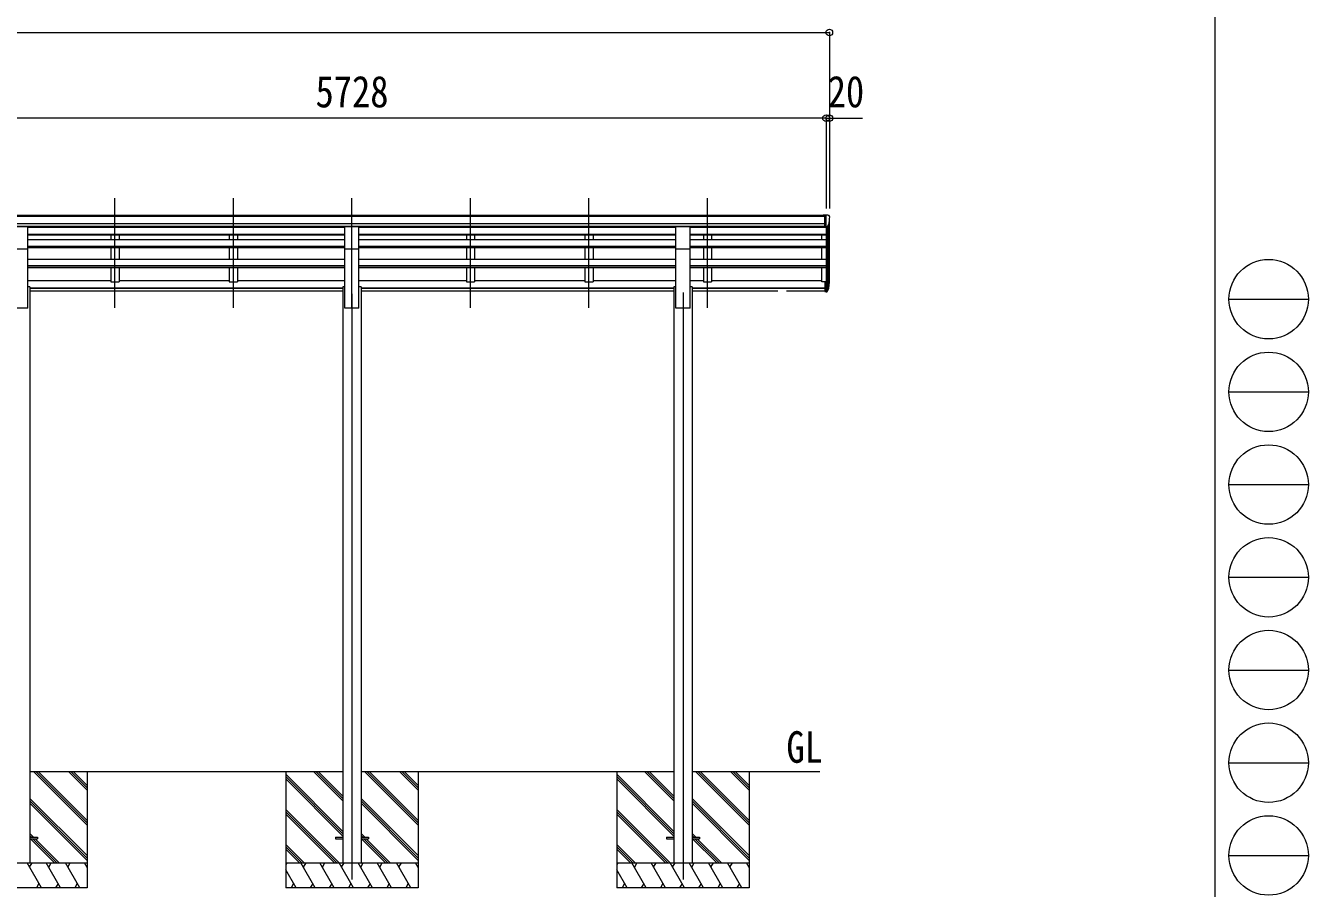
# Model space of a CAD drawing. Units: millimetres at full size, sheet at 1:40. Extents: x -11181 to 11305, y -7804 to 7716.
# Drawn here: x 3556 to 11305, y -5002 to 208 of the extents above; entities that cross this region are included whole.
import ezdxf
from ezdxf.enums import TextEntityAlignment as Align

# ---------------------------------------------------------------- set-up
doc = ezdxf.new("R2010")
doc.units = ezdxf.units.MM
doc.header["$LTSCALE"] = 40
doc.header["$PDMODE"] = 32
doc.header["$PDSIZE"] = 40
for name, color, linetype, lineweight in [('0-0_0', 7, 'Continuous', 9), ('0-1_本体', 4, 'Continuous', 9), ('0-2_部品', 7, 'Continuous', 9), ('0-8_PARTS2', 2, 'Continuous', 9), ('0-A_寸法', 6, 'Continuous', 9), ('F-0_240', 7, 'Continuous', 9)]:
    doc.layers.add(name, color=color, linetype=linetype, lineweight=lineweight)
doc.styles.add('ＭＳ ゴシック', font='')
doc.styles.get('ＭＳ ゴシック').set_extended_font_data('MS Gothic')

msp = doc.modelspace()

# ---------------------------------------------------------------- linework, layer by layer
at = {"layer": '0-0_0'}
for p, q in [((5472.3, -4298.56), (3582.3, -4298.56)), ((3927.3, -4621.02), (3604.83, -4298.56)), ((3927.3, -4606.88), (3618.97, -4298.56)), ((3927.3, -4592.73), (3633.12, -4298.56)), ((3927.3, -4408.89), (3816.96, -4298.56)), ((3927.3, -4394.75), (3831.11, -4298.56)), ((3927.3, -4380.6), (3845.25, -4298.56)), ((3927.3, -4298.56), (3927.3, -4998.56)), ((5127.3, -4298.56), (5127.3, -4998.56)), ((5472.3, -4658.23), (5127.3, -4313.24)), ((5472.3, -4672.38), (5127.3, -4327.38)), ((5472.3, -4474.39), (5296.46, -4298.56)), ((5472.3, -4460.25), (5310.61, -4298.56)), ((5472.3, -4446.1), (5324.75, -4298.56)), ((7472.3, -4298.56), (5582.3, -4298.56)), ((5927.3, -4621.02), (5604.83, -4298.56)), ((5927.3, -4606.88), (5618.97, -4298.56)), ((5927.3, -4592.73), (5633.12, -4298.56)), ((5927.3, -4408.89), (5816.96, -4298.56)), ((5927.3, -4394.75), (5831.11, -4298.56)), ((5927.3, -4380.6), (5845.25, -4298.56)), ((5927.3, -4298.56), (5927.3, -4998.56)), ((7127.3, -4298.56), (7127.3, -4998.56)), ((7472.3, -4658.23), (7127.3, -4313.24)), ((7472.3, -4672.38), (7127.3, -4327.38)), ((7472.3, -4474.39), (7296.46, -4298.56)), ((7472.3, -4460.25), (7310.61, -4298.56)), ((7472.3, -4446.1), (7324.75, -4298.56)), ((8353.3, -4298.56), (7582.3, -4298.56)), ((7927.3, -4621.02), (7604.83, -4298.56)), ((7927.3, -4606.88), (7618.97, -4298.56)), ((7927.3, -4592.73), (7633.12, -4298.56)), ((7927.3, -4408.89), (7816.96, -4298.56)), ((7927.3, -4394.75), (7831.11, -4298.56)), ((7927.3, -4380.6), (7845.25, -4298.56)), ((7927.3, -4298.56), (7927.3, -4998.56)), ((5472.3, -4686.52), (5127.3, -4341.52)), ((7472.3, -4686.52), (7127.3, -4341.52)), ((3927.3, -4804.87), (3582.3, -4459.87)), ((3927.3, -4819.01), (3582.3, -4474.01)), ((3927.3, -4833.15), (3582.3, -4488.15)), ((5927.3, -4804.87), (5582.3, -4459.87)), ((5927.3, -4819.01), (5582.3, -4474.01)), ((5927.3, -4833.15), (5582.3, -4488.15)), ((7927.3, -4804.87), (7582.3, -4459.87)), ((7927.3, -4819.01), (7582.3, -4474.01)), ((7927.3, -4833.15), (7582.3, -4488.15)), ((5450.49, -4848.56), (5127.3, -4525.37)), ((5436.35, -4848.56), (5127.3, -4539.51)), ((5422.2, -4848.56), (5127.3, -4553.65)), ((7450.49, -4848.56), (7127.3, -4525.37)), ((7436.35, -4848.56), (7127.3, -4539.51)), ((7422.2, -4848.56), (7127.3, -4553.65)), ((3604.35, -4694.06), (3582.3, -4672)), ((3590.21, -4694.06), (3582.3, -4686.14)), ((3730.57, -4848.56), (3585.07, -4703.06)), ((3744.71, -4848.56), (3599.21, -4703.06)), ((3758.85, -4848.56), (3613.35, -4703.06)), ((5604.35, -4694.06), (5582.3, -4672)), ((5590.21, -4694.06), (5582.3, -4686.14)), ((5730.57, -4848.56), (5585.07, -4703.06)), ((5744.71, -4848.56), (5599.21, -4703.06)), ((5758.85, -4848.56), (5613.35, -4703.06)), ((7604.35, -4694.06), (7582.3, -4672)), ((7590.21, -4694.06), (7582.3, -4686.14)), ((7730.57, -4848.56), (7585.07, -4703.06)), ((7744.71, -4848.56), (7599.21, -4703.06)), ((7758.85, -4848.56), (7613.35, -4703.06)), ((5238.35, -4848.56), (5127.3, -4737.5)), ((5224.21, -4848.56), (5127.3, -4751.64)), ((5210.07, -4848.56), (5127.3, -4765.78)), ((7238.35, -4848.56), (7127.3, -4737.5)), ((7224.21, -4848.56), (7127.3, -4751.64)), ((7210.07, -4848.56), (7127.3, -4765.78)), ((3127.3, -4848.56), (3927.3, -4848.56)), ((3651.61, -4998.56), (3565.01, -4848.56)), ((3580.01, -4874.54), (3595.01, -4848.56)), ((3767.08, -4998.56), (3680.48, -4848.56)), ((3695.48, -4874.54), (3710.48, -4848.56)), ((3882.55, -4998.56), (3795.95, -4848.56)), ((3810.95, -4874.54), (3825.95, -4848.56)), ((3927.3, -4876.06), (3911.42, -4848.56)), ((5127.3, -4848.56), (5927.3, -4848.56)), ((5133.13, -4848.56), (5127.3, -4858.66)), ((5305.2, -4998.56), (5218.6, -4848.56)), ((5248.6, -4848.56), (5233.6, -4874.54)), ((5420.67, -4998.56), (5334.07, -4848.56)), ((5349.07, -4874.54), (5364.07, -4848.56)), ((5536.14, -4998.56), (5449.54, -4848.56)), ((5464.54, -4874.54), (5479.54, -4848.56)), ((5651.61, -4998.56), (5565.01, -4848.56)), ((5580.01, -4874.54), (5595.01, -4848.56)), ((5767.08, -4998.56), (5680.48, -4848.56)), ((5695.48, -4874.54), (5710.48, -4848.56)), ((5882.55, -4998.56), (5795.95, -4848.56)), ((5810.95, -4874.54), (5825.95, -4848.56)), ((5927.3, -4876.06), (5911.42, -4848.56)), ((7127.3, -4848.56), (7927.3, -4848.56)), ((7133.13, -4848.56), (7127.3, -4858.66)), ((7305.2, -4998.56), (7218.6, -4848.56)), ((7248.6, -4848.56), (7233.6, -4874.54)), ((7420.67, -4998.56), (7334.07, -4848.56)), ((7349.07, -4874.54), (7364.07, -4848.56)), ((7536.14, -4998.56), (7449.54, -4848.56)), ((7464.54, -4874.54), (7479.54, -4848.56)), ((7651.61, -4998.56), (7565.01, -4848.56)), ((7580.01, -4874.54), (7595.01, -4848.56)), ((7767.08, -4998.56), (7680.48, -4848.56)), ((7695.48, -4874.54), (7710.48, -4848.56)), ((7882.55, -4998.56), (7795.95, -4848.56)), ((7810.95, -4874.54), (7825.95, -4848.56)), ((7927.3, -4876.06), (7911.42, -4848.56)), ((5189.73, -4998.56), (5127.3, -4890.42)), ((7189.73, -4998.56), (7127.3, -4890.42)), ((3927.3, -4998.56), (3127.3, -4998.56)), ((3636.61, -4972.58), (3621.61, -4998.56)), ((3752.08, -4972.58), (3737.08, -4998.56)), ((3867.55, -4972.58), (3852.55, -4998.56)), ((5927.3, -4998.56), (5127.3, -4998.56)), ((5174.73, -4972.58), (5159.73, -4998.56)), ((5290.2, -4972.58), (5275.2, -4998.56)), ((5405.67, -4972.58), (5390.67, -4998.56)), ((5521.14, -4972.58), (5506.14, -4998.56)), ((5636.61, -4972.58), (5621.61, -4998.56)), ((5752.08, -4972.58), (5737.08, -4998.56)), ((5867.55, -4972.58), (5852.55, -4998.56)), ((7927.3, -4998.56), (7127.3, -4998.56)), ((7174.73, -4972.58), (7159.73, -4998.56)), ((7290.2, -4972.58), (7275.2, -4998.56)), ((7405.67, -4972.58), (7390.67, -4998.56)), ((7521.14, -4972.58), (7506.14, -4998.56)), ((7636.61, -4972.58), (7621.61, -4998.56)), ((7752.08, -4972.58), (7737.08, -4998.56)), ((7867.55, -4972.58), (7852.55, -4998.56))]:
    msp.add_line(p, q, dxfattribs=at)
at = {"layer": '0-1_本体'}
for p, q in [((8384.8, -987.76), (2669.8, -987.76)), ((8384.8, -1005.43), (2669.8, -1005.43)), ((8384.8, -938.88), (2679.8, -938.88)), ((8384.8, -944.24), (2679.8, -944.24)), ((8407.01, -993.85), (8407.01, -1363.56)), ((8411.3, -1339.29), (8411.3, -975.05)), ((5484.8, -1007.8), (3569.8, -1007.8)), ((5484.8, -1010.32), (3569.8, -1010.32)), ((5484.8, -1052.35), (3569.8, -1052.35)), ((5484.8, -1054.04), (3569.8, -1054.04)), ((5484.8, -1057.63), (3569.8, -1057.63)), ((5484.8, -1084.73), (3569.8, -1084.73)), ((4070.3, -1007.8), (4070.3, -1010.32)), ((4070.3, -1057.63), (4070.3, -1084.73)), ((4120.3, -1007.8), (4120.3, -1010.32)), ((4120.3, -1057.63), (4120.3, -1084.73)), ((4786.3, -1007.8), (4786.3, -1010.32)), ((4786.3, -1057.63), (4786.3, -1084.73)), ((4836.3, -1007.8), (4836.3, -1010.32)), ((4836.3, -1057.63), (4836.3, -1084.73)), ((7484.8, -1007.8), (5569.8, -1007.8)), ((7484.8, -1010.32), (5569.8, -1010.32)), ((7484.8, -1052.35), (5569.8, -1052.35)), ((7484.8, -1054.04), (5569.8, -1054.04)), ((7484.8, -1057.63), (5569.8, -1057.63)), ((7484.8, -1084.73), (5569.8, -1084.73)), ((6218.3, -1057.63), (6218.3, -1084.73)), ((6268.3, -1057.63), (6268.3, -1084.73)), ((6934.3, -1057.63), (6934.3, -1084.73)), ((6984.3, -1057.63), (6984.3, -1084.73)), ((7569.8, -1007.8), (8384.8, -1007.8)), ((8391.3, -1010.32), (7569.8, -1010.32)), ((8391.3, -1052.35), (7569.8, -1052.35)), ((8391.3, -1054.04), (7569.8, -1054.04)), ((8391.3, -1057.63), (7569.8, -1057.63)), ((8391.3, -1084.73), (7569.8, -1084.73)), ((7650.3, -1007.8), (7650.3, -1010.32)), ((7650.3, -1057.63), (7650.3, -1084.73)), ((7700.3, -1007.8), (7700.3, -1010.32)), ((7700.3, -1057.63), (7700.3, -1084.73)), ((8366.3, -1084.73), (8366.3, -1057.63)), ((8391.3, -1009.68), (8391.3, -1337.12)), ((8397.3, -1009.2), (8397.3, -1381.56)), ((5484.8, -1125.36), (3569.8, -1125.36)), ((5484.8, -1127.04), (3569.8, -1127.04)), ((5484.8, -1133.83), (3569.8, -1133.83)), ((3569.8, -1498.56), (3569.8, -1140.56)), ((4070.3, -1133.83), (4070.3, -1203.22)), ((4120.3, -1133.83), (4120.3, -1203.22)), ((4786.3, -1133.83), (4786.3, -1203.22)), ((4836.3, -1133.83), (4836.3, -1203.22)), ((5484.8, -1498.56), (5484.8, -1140.56)), ((7484.8, -1125.36), (5569.8, -1125.36)), ((7484.8, -1127.04), (5569.8, -1127.04)), ((7484.8, -1133.83), (5569.8, -1133.83)), ((5569.8, -1498.56), (5569.8, -1140.56)), ((6218.3, -1133.83), (6218.3, -1203.22)), ((6268.3, -1133.83), (6268.3, -1203.22)), ((6934.3, -1133.83), (6934.3, -1203.22)), ((6984.3, -1133.83), (6984.3, -1203.22)), ((7484.8, -1498.56), (7484.8, -1140.56)), ((8391.3, -1125.36), (7569.8, -1125.36)), ((8391.3, -1127.04), (7569.8, -1127.04)), ((8391.3, -1133.83), (7569.8, -1133.83)), ((7569.8, -1498.56), (7569.8, -1140.56)), ((7650.3, -1133.83), (7650.3, -1203.22)), ((7700.3, -1133.83), (7700.3, -1203.22)), ((8366.3, -1203.22), (8366.3, -1133.83)), ((5484.8, -1203.22), (3569.8, -1203.22)), ((7484.8, -1203.22), (5569.8, -1203.22)), ((8391.3, -1203.22), (7569.8, -1203.22)), ((5484.8, -1242.36), (3569.8, -1242.36)), ((5484.8, -1244.03), (3569.8, -1244.03)), ((5484.8, -1253.67), (3569.8, -1253.67)), ((4120.3, -1253.67), (4120.3, -1337.95)), ((4836.3, -1253.67), (4836.3, -1337.95)), ((7484.8, -1242.36), (5569.8, -1242.36)), ((7484.8, -1244.03), (5569.8, -1244.03)), ((7484.8, -1253.67), (5569.8, -1253.67)), ((6268.3, -1253.67), (6268.3, -1337.95)), ((6984.3, -1253.67), (6984.3, -1337.95)), ((8391.3, -1242.36), (7569.8, -1242.36)), ((8391.3, -1244.03), (7569.8, -1244.03)), ((8391.3, -1253.67), (7569.8, -1253.67)), ((7700.3, -1253.67), (7700.3, -1337.95)), ((8366.3, -1337.95), (8366.3, -1253.67)), ((4070.3, -1332.73), (3569.8, -1332.73)), ((3582.3, -1368.56), (3569.8, -1368.56)), ((3582.3, -1368.56), (3582.3, -4848.56)), ((5472.3, -1377.04), (3582.3, -1377.04)), ((5472.3, -1378.42), (3582.3, -1378.42)), ((4786.3, -1332.73), (4120.3, -1332.73)), ((5484.8, -1333.15), (4836.3, -1333.15)), ((5484.8, -1368.56), (5472.3, -1368.56)), ((5472.3, -1368.56), (5472.3, -4848.56)), ((6218.3, -1332.73), (5569.8, -1332.73)), ((5582.3, -1368.56), (5569.8, -1368.56)), ((5582.3, -1368.56), (5582.3, -4848.56)), ((7472.3, -1377.04), (5582.3, -1377.04)), ((7472.3, -1378.42), (5582.3, -1378.42)), ((6934.3, -1332.73), (6268.3, -1332.73)), ((7484.8, -1332.73), (6984.3, -1332.73)), ((7484.8, -1368.56), (7472.3, -1368.56)), ((7472.3, -1368.56), (7472.3, -4848.56)), ((7650.3, -1332.73), (7569.8, -1332.73)), ((7582.3, -1368.56), (7569.8, -1368.56)), ((7582.3, -1368.56), (7582.3, -4848.56)), ((8384.8, -1377.04), (7582.3, -1377.04)), ((8384.8, -1378.42), (7582.3, -1378.42)), ((8366.3, -1332.73), (7700.3, -1332.73)), ((8384.8, -1337.95), (8366.3, -1337.95)), ((5472.3, -1395.6), (3582.3, -1395.6)), ((7472.3, -1395.6), (5582.3, -1395.6)), ((8099.3, -1395.6), (7582.3, -1395.6)), ((8384.8, -1395.6), (8153.3, -1395.6)), ((3569.8, -1498.56), (3484.8, -1498.56)), ((5569.8, -1498.56), (5484.8, -1498.56)), ((7569.8, -1498.56), (7484.8, -1498.56))]:
    msp.add_line(p, q, dxfattribs=at)
for points in [[(4070.3, -1253.67), (4070.3, -1337.95), (4120.3, -1337.95)], [(4786.3, -1253.67), (4786.3, -1337.95), (4836.3, -1337.95)], [(6218.3, -1253.67), (6218.3, -1337.95), (6268.3, -1337.95)], [(6934.3, -1253.67), (6934.3, -1337.95), (6984.3, -1337.95)], [(7650.3, -1253.67), (7650.3, -1337.95), (7700.3, -1337.95)]]:
    msp.add_lwpolyline(points, dxfattribs=at)
at = {"layer": '0-2_部品'}
for p, q in [((3569.8, -1006.56), (3484.8, -1006.56)), ((3569.8, -1140.72), (3569.8, -1006.56)), ((5569.8, -1006.56), (5484.8, -1006.56)), ((5484.8, -1140.72), (5484.8, -1006.56)), ((5569.8, -1140.72), (5569.8, -1006.56)), ((7569.8, -1006.56), (7484.8, -1006.56)), ((7484.8, -1140.72), (7484.8, -1006.56)), ((7569.8, -1140.72), (7569.8, -1006.56)), ((8384.8, -936.7), (8374.8, -936.78)), ((8374.8, -938.88), (8374.8, -936.78)), ((8384.8, -1008.68), (8384.8, -936.7)), ((8403.3, -936.7), (8384.8, -936.7)), ((8391.3, -1009.68), (8391.3, -936.7)), ((8398.92, -1007.87), (8408.2, -991.8)), ((8403.3, -936.7), (8405.63, -936.84)), ((8406.39, -937.26), (8410.45, -943.07)), ((8413.3, -946.07), (8413.3, -946.7)), ((8384.8, -1008.68), (8391.3, -1008.68)), ((8391.3, -1009.68), (8396.5, -1009.36)), ((3569.8, -1140.72), (3484.8, -1140.72)), ((5569.8, -1140.72), (5484.8, -1140.72)), ((7569.8, -1140.72), (7484.8, -1140.72)), ((8384.8, -1337.12), (8384.8, -1398.19)), ((8384.8, -1337.12), (8391.3, -1337.12)), ((8384.8, -1375.44), (8391.3, -1375.44)), ((8384.8, -1380.84), (8391.3, -1380.84)), ((8391.3, -1337.12), (8391.3, -1399.01)), ((8391.3, -1381.84), (8396.43, -1381.84)), ((8391.3, -1383.84), (8396.14, -1383.84)), ((8397.73, -1381.09), (8407.48, -1362.67)), ((8408.9, -1363.16), (8398.74, -1382.34)), ((8406.32, -1380.02), (8398.74, -1397.51)), ((8384.8, -1398.19), (8391.3, -1398.19)), ((8391.3, -1399.01), (8396.14, -1399.01))]:
    msp.add_line(p, q, dxfattribs=at)
at = {"layer": '0-2_部品', "color": 4}
for p, q in [((3582.3, -4694.06), (3627.3, -4694.06)), ((3582.3, -4703.06), (3627.3, -4703.06)), ((3627.3, -4694.06), (3627.3, -4703.06)), ((5427.3, -4694.06), (5427.3, -4703.06)), ((5427.3, -4694.06), (5472.3, -4694.06)), ((5427.3, -4703.06), (5472.3, -4703.06)), ((5582.3, -4694.06), (5627.3, -4694.06)), ((5582.3, -4703.06), (5627.3, -4703.06)), ((5627.3, -4694.06), (5627.3, -4703.06)), ((7427.3, -4694.06), (7427.3, -4703.06)), ((7427.3, -4694.06), (7472.3, -4694.06)), ((7427.3, -4703.06), (7472.3, -4703.06)), ((7582.3, -4694.06), (7627.3, -4694.06)), ((7582.3, -4703.06), (7627.3, -4703.06)), ((7627.3, -4694.06), (7627.3, -4703.06))]:
    msp.add_line(p, q, dxfattribs=at)
at = {"layer": '0-2_部品'}
for centre, radius, start, end in [((8405.57, -937.84), 1, 35, 86.5), ((8211.3, -946.7), 202, 347.09739, 0), ((8410.3, -946.07), 3, 0, 87), ((8396.32, -1006.37), 3, 273.5, 330), ((8396.14, -1380.84), 3, 270, 330), ((8396.43, -1380.34), 1.5, 270, 330), ((8278.08, -1343.94), 133.22, 344.28698, 356.72013), ((8323.35, -1336.72), 88.05, 342.78929, 2.77608), ((8322.64, -1341), 89.07, 345.58812, 5.50424), ((8396.14, -1396.01), 3, 270, 330)]:
    msp.add_arc(centre, radius, start, end, dxfattribs=at)
at = {"layer": '0-8_PARTS2'}
for p, q in [((4095.3, -1496.21), (4095.3, -833.69)), ((4811.3, -1496.21), (4811.3, -833.69)), ((5527.3, -1496.21), (5527.3, -833.69)), ((6243.3, -1496.21), (6243.3, -833.69)), ((6959.3, -1496.21), (6959.3, -833.69)), ((7675.3, -1496.21), (7675.3, -833.69)), ((5527.3, -1411.25), (5527.3, -4948.56)), ((7527.3, -1402.42), (7527.3, -4948.56))]:
    msp.add_line(p, q, dxfattribs=at)
at = {"layer": '0-A_寸法'}
for p, q in [((-3084.7, 167.34), (8411.3, 167.34)), ((8411.3, 167.34), (8411.3, -350.2)), ((8391.3, -350.2), (2663.3, -350.2)), ((8391.3, -350.2), (8391.3, -895.82)), ((8391.3, -350.2), (8391.3, -895.82)), ((8391.3, -350.2), (8411.3, -350.2)), ((8411.3, -350.2), (8411.3, -895.82)), ((8411.3, -350.2), (8611.3, -350.2))]:
    msp.add_line(p, q, dxfattribs=at)
for p in [(8411.3, 167.34), (8391.3, -350.2), (8411.3, -350.2)]:
    msp.add_point(p, dxfattribs=at)
at = {"layer": 'F-0_240', "color": 5}
msp.add_line((10739.39, 7716.46), (10739.39, -7803.54), dxfattribs=at)
at = {"layer": 'F-0_240', "color": 4}
for p, q in [((10824.88, -1443.54), (11304.88, -1443.54)), ((10824.88, -2003.54), (11304.88, -2003.54)), ((10824.88, -2563.54), (11304.88, -2563.54)), ((10824.88, -3123.54), (11304.88, -3123.54)), ((10824.88, -3683.54), (11304.88, -3683.54)), ((10824.88, -4243.54), (11304.88, -4243.54)), ((10824.88, -4803.54), (11304.88, -4803.54))]:
    msp.add_line(p, q, dxfattribs=at)
for centre in [(11064.88, -1443.54), (11064.88, -2003.54), (11064.88, -2563.54), (11064.88, -3123.54), (11064.88, -3683.54), (11064.88, -4243.54), (11064.88, -4803.54)]:
    msp.add_circle(centre, 240, dxfattribs=at)

# ---------------------------------------------------------------- texts
at = {"layer": '0-0_0', "style": 'ＭＳ ゴシック', "width": 0.85}
msp.add_text('GL', height=190.6, dxfattribs=at).set_placement((8151.87, -4300.99), align=Align.BOTTOM_LEFT)
at = {"layer": '0-A_寸法', "color": 7, "style": 'ＭＳ ゴシック', "width": 0.85}
for s, p in [('5728', (5307.3, -342.2)), ('20', (8401.3, -342.2))]:
    msp.add_text(s, height=190.6, dxfattribs=at).set_placement(p, align=Align.BOTTOM_LEFT)

doc.saveas('drawing.dxf')
